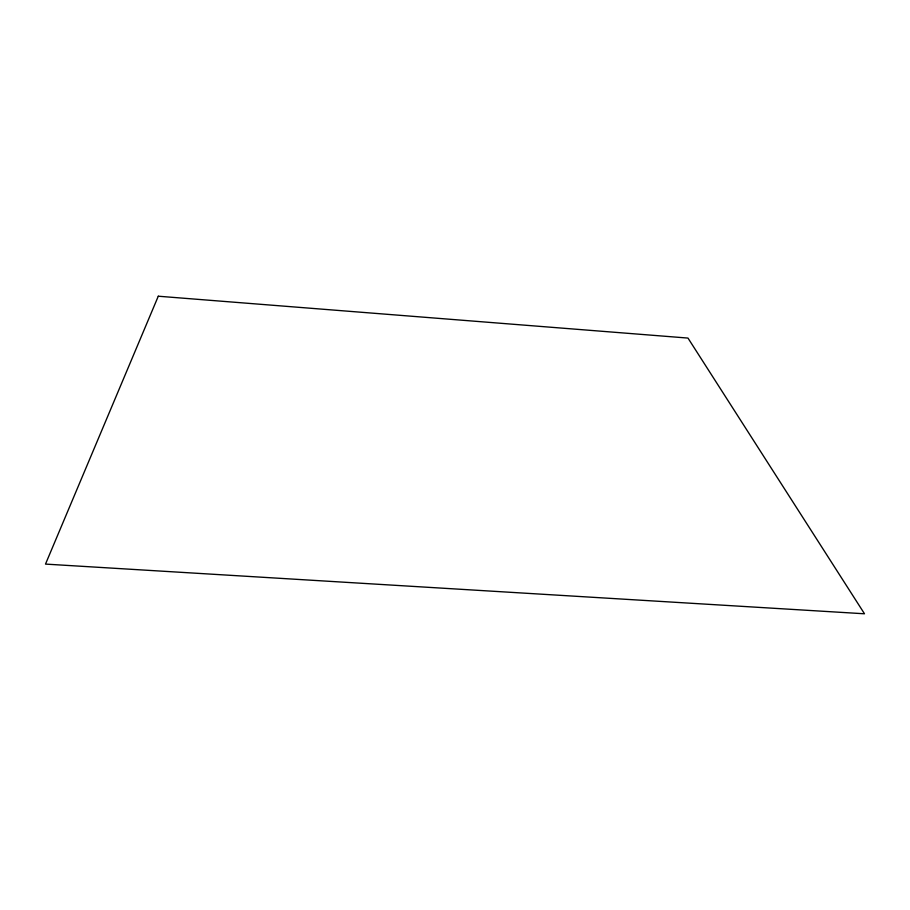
<?xml version="1.0" encoding="UTF-8"?>
<svg xmlns="http://www.w3.org/2000/svg" width="910" height="910" viewBox="0 0 910 910"><rect width="100%" height="100%" fill="white"/><g stroke="black" fill="none" stroke-linecap="round" stroke-linejoin="round"><path stroke-width="1.36" d="M158.283 296.216L45.5 564.098L864.5 613.784L687.983 338.076L158.283 296.216"/></g></svg>
